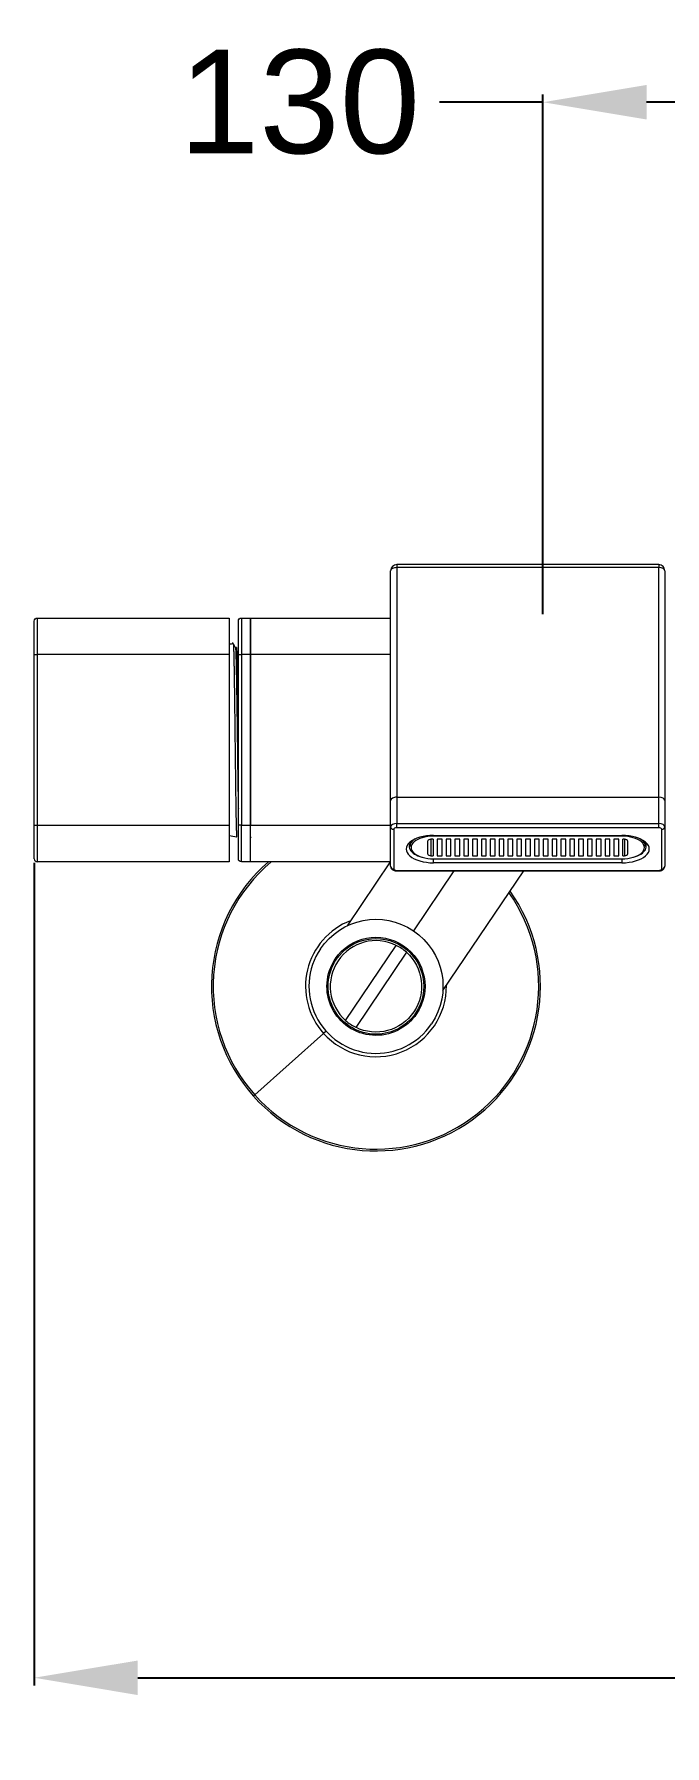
# Model space of a CAD drawing. Header units: millimetres. Extents: x 2915 to 5291, y 1031 to 4391.
# Drawn here: x 3633.6 to 3737.1, y 1769.1 to 2049.9 of the extents above; entities that cross this region are included whole.
import ezdxf

# ---------------------------------------------------------------- set-up
doc = ezdxf.new("R2010")
doc.units = ezdxf.units.MM
doc.styles.get("Standard").update_dxf_attribs({"font": 'arial.ttf'})
doc.dimstyles.new('ISO-25', dxfattribs={"dimtxt": 17, "dimasz": 17, "dimexe": 1.25, "dimexo": 0.625, "dimgap": 5, "dimtad": 1, "dimtih": 1, "dimtoh": 1, "dimdec": 1, "dimdsep": 46, "dimtxsty": 'Standard', "dimcen": 0, "dimclrd": 3, "dimclre": 3, "dimclrt": 4, "dimadec": 0, "dimazin": 0, "dimtfac": 1, "dimtdec": 1, "dimtmove": 0, "dimatfit": 3, "dimfxl": 1, "dimarcsym": 0})

# ---------------------------------------------------------------- blocks, each defined once
blk = doc.blocks.new('*D2')
at = {"color": 3, "lineweight": -2, "transparency": 16777216}
for p, q in [((3717.07, 2038.73), (3700.07, 2038.73)), ((3717.07, 1954.71), (3717.07, 2039.98)), ((3830.07, 2038.73), (3734.07, 2038.73)), ((3847.07, 1954.71), (3847.07, 2039.98))]:
    blk.add_line(p, q, dxfattribs=at)
at = {"color": 3, "transparency": 16777216}
for points in [[(3734.07, 2041.56), (3734.07, 2035.9), (3717.07, 2038.73)], [(3830.07, 2041.56), (3830.07, 2035.9), (3847.07, 2038.73)]]:
    blk.add_solid(points, dxfattribs=at)
at = {"layer": 'Defpoints', "color": 0, "transparency": 16777216}
for p in [(3717.07, 2038.73), (3717.07, 1954.09), (3847.07, 1954.09)]:
    blk.add_point(p, dxfattribs=at)
at = {"color": 4, "transparency": 16777216, "insert": (3677.11, 2038.73), "char_height": 17, "attachment_point": 5}
blk.add_mtext('130', dxfattribs=at)
blk = doc.blocks.new('*D3')
at = {"color": 3, "lineweight": -2, "transparency": 16777216}
for p, q in [((3633.57, 1913.96), (3633.57, 1778.98)), ((3920.57, 1913.96), (3920.57, 1778.98)), ((3650.57, 1780.23), (3753.14, 1780.23)), ((3903.57, 1780.23), (3800.99, 1780.23))]:
    blk.add_line(p, q, dxfattribs=at)
at = {"color": 3, "transparency": 16777216}
for points in [[(3650.57, 1783.06), (3650.57, 1777.39), (3633.57, 1780.23)], [(3903.57, 1783.06), (3903.57, 1777.39), (3920.57, 1780.23)]]:
    blk.add_solid(points, dxfattribs=at)
at = {"layer": 'Defpoints', "color": 0, "transparency": 16777216}
for p in [(3633.57, 1914.59), (3920.57, 1914.59), (3920.57, 1780.23)]:
    blk.add_point(p, dxfattribs=at)
at = {"color": 4, "transparency": 16777216, "insert": (3777.07, 1780.23), "char_height": 17, "attachment_point": 5}
blk.add_mtext('287', dxfattribs=at)

msp = doc.modelspace()

# ---------------------------------------------------------------- linework, layer by layer
at = {"linetype": 'Continuous', "lineweight": 18, "extrusion": (0, 1, 0)}
for p, q in [((3692.07, 1924.2), (3692.07, 1961.87)), ((3736.07, 1962.87), (3693.07, 1962.87)), ((3737.07, 1961.87), (3737.07, 1924.2)), ((3633.57, 1948.09), (3633.57, 1953.59)), ((3634.07, 1954.09), (3665.57, 1954.09)), ((3665.57, 1954.09), (3665.57, 1948.09)), ((3667.07, 1948.09), (3667.07, 1953.59)), ((3667.57, 1954.09), (3669.07, 1954.09)), ((3669.07, 1954.09), (3669.07, 1948.09)), ((3669.07, 1948.09), (3669.07, 1954.09)), ((3669.07, 1954.09), (3692.07, 1954.09)), ((3633.57, 1920.09), (3633.57, 1948.09)), ((3665.57, 1948.09), (3665.57, 1920.09)), ((3667.07, 1920.09), (3667.07, 1948.09)), ((3669.07, 1920.09), (3669.07, 1948.09)), ((3669.07, 1948.09), (3669.07, 1920.09)), ((3692.07, 1919.87), (3692.07, 1924.2)), ((3693.07, 1924.7), (3736.07, 1924.7)), ((3693.07, 1924.7), (3736.07, 1924.7)), ((3737.07, 1924.2), (3737.07, 1919.87)), ((3633.57, 1914.59), (3633.57, 1920.09)), ((3665.57, 1920.09), (3665.57, 1914.09)), ((3667.07, 1914.59), (3667.07, 1920.09)), ((3669.07, 1914.09), (3669.07, 1920.09)), ((3669.07, 1914.09), (3669.07, 1920.09)), ((3692.07, 1913.37), (3692.07, 1919.87)), ((3699.12, 1918.44), (3730.02, 1918.44)), ((3737.07, 1919.87), (3737.07, 1913.37)), ((3695.22, 1917.07), (3695.22, 1916.62)), ((3698.17, 1915.35), (3698.17, 1917.55)), ((3699.07, 1917.8), (3698.67, 1917.8)), ((3699.07, 1917.8), (3699.07, 1915.1)), ((3699.72, 1917.8), (3699.72, 1915.1)), ((3700.52, 1917.8), (3699.72, 1917.8)), ((3700.52, 1915.1), (3700.52, 1917.8)), ((3701.17, 1917.8), (3701.17, 1915.1)), ((3701.97, 1917.8), (3701.17, 1917.8)), ((3701.97, 1915.1), (3701.97, 1917.8)), ((3702.62, 1917.8), (3702.62, 1915.1)), ((3703.42, 1917.8), (3702.62, 1917.8)), ((3703.42, 1915.1), (3703.42, 1917.8)), ((3704.07, 1917.8), (3704.07, 1915.1)), ((3704.87, 1917.8), (3704.07, 1917.8)), ((3704.87, 1915.1), (3704.87, 1917.8)), ((3705.52, 1917.8), (3705.52, 1915.1)), ((3706.32, 1917.8), (3705.52, 1917.8)), ((3706.32, 1915.1), (3706.32, 1917.8)), ((3706.97, 1917.8), (3706.97, 1915.1)), ((3707.77, 1917.8), (3706.97, 1917.8)), ((3707.77, 1915.1), (3707.77, 1917.8)), ((3708.42, 1917.8), (3708.42, 1915.1)), ((3709.22, 1917.8), (3708.42, 1917.8)), ((3709.22, 1915.1), (3709.22, 1917.8)), ((3709.87, 1917.8), (3709.87, 1915.1)), ((3710.67, 1917.8), (3709.87, 1917.8)), ((3710.67, 1915.1), (3710.67, 1917.8)), ((3711.32, 1917.8), (3711.32, 1915.1)), ((3712.12, 1917.8), (3711.32, 1917.8)), ((3712.12, 1915.1), (3712.12, 1917.8)), ((3712.77, 1917.8), (3712.77, 1915.1)), ((3713.57, 1917.8), (3712.77, 1917.8)), ((3713.57, 1915.1), (3713.57, 1917.8)), ((3714.22, 1917.8), (3714.22, 1915.1)), ((3715.02, 1917.8), (3714.22, 1917.8)), ((3715.02, 1915.1), (3715.02, 1917.8)), ((3715.67, 1917.8), (3715.67, 1915.1)), ((3716.47, 1917.8), (3715.67, 1917.8)), ((3716.47, 1915.1), (3716.47, 1917.8)), ((3717.12, 1917.8), (3717.12, 1915.1)), ((3717.92, 1917.8), (3717.12, 1917.8)), ((3717.92, 1915.1), (3717.92, 1917.8)), ((3718.57, 1917.8), (3718.57, 1915.1)), ((3719.37, 1917.8), (3718.57, 1917.8)), ((3719.37, 1915.1), (3719.37, 1917.8)), ((3720.02, 1917.8), (3720.02, 1915.1)), ((3720.82, 1917.8), (3720.02, 1917.8)), ((3720.82, 1915.1), (3720.82, 1917.8)), ((3721.47, 1917.8), (3721.47, 1915.1)), ((3722.27, 1917.8), (3721.47, 1917.8)), ((3722.27, 1915.1), (3722.27, 1917.8)), ((3722.92, 1917.8), (3722.92, 1915.1)), ((3723.72, 1917.8), (3722.92, 1917.8)), ((3723.72, 1915.1), (3723.72, 1917.8)), ((3724.37, 1917.8), (3724.37, 1915.1)), ((3725.17, 1917.8), (3724.37, 1917.8)), ((3725.17, 1915.1), (3725.17, 1917.8)), ((3725.82, 1917.8), (3725.82, 1915.1)), ((3726.62, 1917.8), (3725.82, 1917.8)), ((3726.62, 1915.1), (3726.62, 1917.8)), ((3727.27, 1917.8), (3727.27, 1915.1)), ((3728.07, 1917.8), (3727.27, 1917.8)), ((3728.07, 1915.1), (3728.07, 1917.8)), ((3728.72, 1917.8), (3728.72, 1915.1)), ((3729.52, 1917.8), (3728.72, 1917.8)), ((3729.52, 1915.1), (3729.52, 1917.8)), ((3730.17, 1915.1), (3730.17, 1917.8)), ((3730.47, 1917.8), (3730.17, 1917.8)), ((3730.97, 1917.55), (3730.97, 1915.35)), ((3733.92, 1916.62), (3733.92, 1917.07)), ((3665.57, 1914.09), (3634.07, 1914.09)), ((3669.07, 1914.09), (3667.57, 1914.09)), ((3692.07, 1914.09), (3669.07, 1914.09)), ((3691.98, 1914.09), (3684.91, 1903.61)), ((3693.07, 1912.62), (3736.07, 1912.62)), ((3698.67, 1915.1), (3699.07, 1915.1)), ((3699.12, 1914.57), (3699.12, 1914.6)), ((3699.12, 1913.94), (3699.12, 1914.57)), ((3699.12, 1914.57), (3730.02, 1914.57)), ((3730.02, 1913.94), (3699.12, 1913.94)), ((3699.72, 1915.1), (3700.52, 1915.1)), ((3700.66, 1892.99), (3713.91, 1912.62)), ((3701.17, 1915.1), (3701.97, 1915.1)), ((3702.62, 1915.1), (3703.42, 1915.1)), ((3704.07, 1915.1), (3704.87, 1915.1)), ((3705.52, 1915.1), (3706.32, 1915.1)), ((3706.97, 1915.1), (3707.77, 1915.1)), ((3708.42, 1915.1), (3709.22, 1915.1)), ((3709.87, 1915.1), (3710.67, 1915.1)), ((3711.32, 1915.1), (3712.12, 1915.1)), ((3712.77, 1915.1), (3713.57, 1915.1)), ((3714.22, 1915.1), (3715.02, 1915.1)), ((3715.67, 1915.1), (3716.47, 1915.1)), ((3717.12, 1915.1), (3717.92, 1915.1)), ((3718.57, 1915.1), (3719.37, 1915.1)), ((3720.02, 1915.1), (3720.82, 1915.1)), ((3721.47, 1915.1), (3722.27, 1915.1)), ((3722.92, 1915.1), (3723.72, 1915.1)), ((3724.37, 1915.1), (3725.17, 1915.1)), ((3725.82, 1915.1), (3726.62, 1915.1)), ((3727.27, 1915.1), (3728.07, 1915.1)), ((3728.72, 1915.1), (3729.52, 1915.1)), ((3730.02, 1914.6), (3730.02, 1914.57)), ((3730.02, 1914.57), (3730.02, 1913.94)), ((3730.17, 1915.1), (3730.47, 1915.1)), ((3684.68, 1888.06), (3692.99, 1900.39)), ((3694.65, 1899.27), (3686.34, 1886.94))]:
    msp.add_line(p, q, dxfattribs=at)
at = {"linetype": 'Continuous', "lineweight": 13, "extrusion": (0, 1, 0)}
for p, q in [((3693.07, 1962.87), (3693.07, 1962.37)), ((3736.07, 1962.37), (3693.07, 1962.37)), ((3693.07, 1962.37), (3693.07, 1924.7)), ((3736.07, 1962.87), (3736.07, 1962.37)), ((3736.07, 1924.7), (3736.07, 1962.37)), ((3634.07, 1954.09), (3634.07, 1948.09)), ((3667.57, 1954.09), (3667.57, 1948.09)), ((3633.57, 1948.09), (3634.07, 1948.09)), ((3634.07, 1948.09), (3634.07, 1920.09)), ((3665.57, 1948.09), (3634.07, 1948.09)), ((3667.07, 1948.09), (3667.57, 1948.09)), ((3669.07, 1948.09), (3667.57, 1948.09)), ((3667.57, 1948.09), (3667.57, 1920.09)), ((3692.07, 1948.09), (3669.07, 1948.09)), ((3693.07, 1924.7), (3693.07, 1920.37)), ((3736.07, 1920.37), (3736.07, 1924.7)), ((3633.57, 1920.09), (3634.07, 1920.09)), ((3634.07, 1920.09), (3634.07, 1914.09)), ((3634.07, 1920.09), (3665.57, 1920.09)), ((3667.57, 1920.09), (3667.07, 1920.09)), ((3667.57, 1920.09), (3669.07, 1920.09)), ((3667.57, 1914.09), (3667.57, 1920.09)), ((3669.07, 1920.09), (3692.07, 1920.09)), ((3692.57, 1919.44), (3692.57, 1912.94)), ((3693.07, 1919.69), (3693.07, 1920.37)), ((3693.07, 1920.37), (3736.07, 1920.37)), ((3736.07, 1919.69), (3693.07, 1919.69)), ((3699.12, 1918.3), (3699.12, 1918.44)), ((3730.02, 1918.3), (3699.12, 1918.3)), ((3730.02, 1918.3), (3730.02, 1918.44)), ((3736.07, 1919.69), (3736.07, 1920.37)), ((3736.57, 1912.94), (3736.57, 1919.44)), ((3698.67, 1917.8), (3698.67, 1915.1)), ((3730.47, 1917.8), (3730.47, 1915.1)), ((3693.07, 1912.62), (3693.07, 1912.69)), ((3693.07, 1912.69), (3736.07, 1912.69)), ((3702.45, 1912.62), (3695.82, 1902.79)), ((3699.12, 1914.6), (3730.02, 1914.6)), ((3736.07, 1912.62), (3736.07, 1912.69)), ((3682.99, 1898.17), (3683.16, 1898.06)), ((3696.34, 1889.16), (3696.17, 1889.28)), ((3669.76, 1875.85), (3681.05, 1885.96)), ((3681.47, 1886.33), (3681.05, 1885.96)), ((3669.76, 1875.85), (3669.55, 1875.66))]:
    msp.add_line(p, q, dxfattribs=at)
at = {"linetype": 'Continuous', "lineweight": 18}
for centre, radius, start, end in [((3693.07, 1961.87), 1, 90, 180), ((3736.07, 1961.87), 1, 0, 90), ((3674.27, 1900.54), 50, 99.2749, 100.0205), ((3674.27, 1967.64), 50, 259.9796, 261.3849), ((3634.07, 1914.59), 0.5, 180, 270), ((3689.66, 1893.67), 27, 130.8536, 221.8295), ((3689.66, 1893.67), 27, 221.8295, 35.3973), ((3689.66, 1893.67), 7.5, 63.6623, 228.3377), ((3689.66, 1893.67), 11, 146, 326), ((3689.66, 1893.67), 7.5, 56, 63.6623), ((3689.66, 1893.67), 7.5, 48.3377, 56), ((3689.66, 1893.67), 7.5, 228.3377, 236), ((3689.66, 1893.67), 7.5, 236, 243.6623)]:
    msp.add_arc(centre, radius, start, end, dxfattribs=at)
at = {"linetype": 'Continuous', "lineweight": 18, "extrusion": (0, 0, -1)}
for centre, radius, start, end in [((-3634.07, 1953.59), 0.5, 0, 90), ((-3667.57, 1953.59), 0.5, 0, 90), ((-3667.57, 1914.59), 0.5, 270, 0), ((-3689.66, 1893.67), 11, 34, 214), ((-3689.66, 1893.67), 8.05, 34, 214), ((-3689.66, 1893.67), 7.85, 34, 214), ((-3689.66, 1893.67), 7.5, 131.6623, 296.3377), ((-3689.66, 1893.67), 8.05, 214, 34), ((-3689.66, 1893.67), 7.85, 214, 34)]:
    msp.add_arc(centre, radius, start, end, dxfattribs=at)
at = {"linetype": 'Continuous', "lineweight": 13}
for radius, start, end in [(26.71, 130.1336, 221.8295), (26.71, 221.8295, 35.1667), (11.56, 111.2533, 221.8295), (11.56, 221.8295, 0.7473)]:
    msp.add_arc((3689.66, 1893.67), radius, start, end, dxfattribs=at)
for centre, major_axis, ratio, start_param, end_param in [((3693.07, 1961.87), (1, 0), 0.5, 1.570796, 3.141593), ((3736.07, 1961.87), (1, 0), 0.5, 0, 1.570796), ((3693.07, 1919.87), (-1, 0), 0.5, 4.712389, 6.283185), ((3692.57, 1919.87), (0.5, 0), 0.866025, 3.141593, 4.712389), ((3693.07, 1919.44), (0.5, 0), 0.5, 1.570796, 3.141593), ((3736.07, 1919.87), (-1, 0), 0.5, 3.141593, 4.712389), ((3736.07, 1919.44), (0.5, 0), 0.5, 0, 1.570796), ((3736.57, 1919.87), (0.5, 0), 0.866025, 4.712389, 6.283185), ((3692.57, 1913.37), (0.5, 0), 0.866025, 3.141593, 4.712389), ((3693.07, 1912.94), (0.5, 0), 0.5, 3.141593, 4.712389), ((3736.07, 1912.94), (0.5, 0), 0.5, 4.712389, 6.283185), ((3736.57, 1913.37), (0.5, 0), 0.866025, 4.712389, 6.283185)]:
    msp.add_ellipse(centre, major_axis=major_axis, ratio=ratio, start_param=start_param, end_param=end_param, dxfattribs=at)
at = {"linetype": 'Continuous', "lineweight": 18}
for centre, major_axis, start_param, end_param in [((3693.07, 1924.2), (-1, 0), 4.712389, 6.283185), ((3693.07, 1924.2), (1, 0), 1.570796, 3.141593), ((3736.07, 1924.2), (-1, 0), 3.141593, 4.712389), ((3736.07, 1924.2), (1, 0), 0, 1.570796), ((3699.12, 1916.19), (-4.5, 0), 4.712389, 7.853982), ((3699.12, 1916.45), (3.7, 0), 1.570796, 4.712389), ((3730.02, 1916.19), (-4.5, 0), 1.570796, 4.712389), ((3730.02, 1916.45), (3.7, 0), 4.712389, 7.853982), ((3699.12, 1916.62), (4, 0), 2.612038, 4.210863), ((3699.12, 1916.62), (-3.9, 0), 5.595078, 6.283186), ((3698.67, 1917.55), (-0.5, 0), 4.712389, 6.283185), ((3698.67, 1915.35), (-0.5, 0), 0, 1.570796), ((3730.47, 1917.55), (-0.5, 0), 3.141593, 4.712389), ((3730.47, 1915.35), (-0.5, 0), 1.570796, 3.141593), ((3730.02, 1916.62), (4, 0), 5.213915, 6.81274), ((3730.02, 1916.62), (-3.9, 0), 3.141592, 3.8297)]:
    msp.add_ellipse(centre, major_axis=major_axis, ratio=0.5, start_param=start_param, end_param=end_param, dxfattribs=at)
for points in [[(3666.59, 1949.27), (3666.35, 1949.68), (3666.12, 1950.09)], [(3669.07, 1918.21), (3669.1, 1918.15), (3669.14, 1918.09)]]:
    msp.add_open_spline(points, degree=2, dxfattribs=at)
for points, knots in [([(3666.23, 1949.89), (3666.24, 1949.89), (3666.24, 1949.88), (3666.24, 1949.86), (3666.25, 1949.84), (3666.25, 1949.82), (3666.25, 1949.82), (3666.25, 1949.8), (3666.26, 1949.76), (3666.26, 1949.65), (3666.28, 1949.46), (3666.29, 1949.21), (3666.29, 1949.01), (3666.3, 1948.78), (3666.3, 1948.67), (3666.31, 1948.5), (3666.31, 1948.47), (3666.31, 1948.4), (3666.31, 1948.3), (3666.32, 1948.2), (3666.32, 1947.98), (3666.33, 1947.67), (3666.34, 1947.16), (3666.35, 1946.61), (3666.36, 1946.21), (3666.36, 1945.89), (3666.37, 1945.74), (3666.37, 1945.57), (3666.37, 1945.46), (3666.37, 1945.41), (3666.38, 1945.13), (3666.38, 1944.9), (3666.39, 1944.43), (3666.4, 1943.94), (3666.4, 1943.43), (3666.41, 1943.04), (3666.41, 1942.91), (3666.41, 1942.71), (3666.41, 1942.64), (3666.42, 1942.51), (3666.42, 1942.17), (3666.42, 1941.83), (3666.44, 1940.99), (3666.44, 1940.42), (3666.45, 1939.54), (3666.46, 1938.95), (3666.47, 1938.34), (3666.47, 1937.95), (3666.47, 1937.88), (3666.48, 1937.72), (3666.48, 1937.64), (3666.48, 1937.41), (3666.48, 1937.25), (3666.49, 1936.79), (3666.49, 1936.16), (3666.5, 1935.22), (3666.51, 1934.59), (3666.52, 1933.96), (3666.52, 1933.65), (3666.53, 1933.17), (3666.53, 1932.93), (3666.53, 1932.7), (3666.54, 1932.54), (3666.54, 1932.46), (3666.54, 1932.06), (3666.55, 1931.43), (3666.56, 1930.5), (3666.57, 1929.59), (3666.58, 1928.99), (3666.59, 1928.4), (3666.59, 1928.1), (3666.59, 1927.66), (3666.6, 1927.52), (3666.6, 1927.3), (3666.6, 1927.23), (3666.6, 1927.09), (3666.61, 1926.73), (3666.61, 1926.1), (3666.62, 1925.3), (3666.64, 1924.53), (3666.65, 1923.79), (3666.65, 1923.32), (3666.66, 1923.03), (3666.66, 1922.97), (3666.66, 1922.86), (3666.66, 1922.69), (3666.67, 1922.52), (3666.67, 1922.2), (3666.68, 1921.79), (3666.69, 1921.21), (3666.7, 1920.68), (3666.71, 1920.35), (3666.71, 1920.12), (3666.72, 1920.01), (3666.72, 1919.9), (3666.72, 1919.83), (3666.72, 1919.8), (3666.73, 1919.62), (3666.73, 1919.49), (3666.74, 1919.26), (3666.75, 1919.03), (3666.76, 1918.76), (3666.77, 1918.53), (3666.77, 1918.42), (3666.78, 1918.35), (3666.78, 1918.33), (3666.79, 1918.29), (3666.79, 1918.27), (3666.79, 1918.23), (3666.8, 1918.21), (3666.8, 1918.2), (3666.8, 1918.2), (3666.81, 1918.2)], [0, 0, 0, 0, 0.018907, 0.018907, 0.028437, 0.028437, 0.033202, 0.033202, 0.037967, 0.057027, 0.076087, 0.095147, 0.114207, 0.114207, 0.133266, 0.133266, 0.138031, 0.138031, 0.142796, 0.152326, 0.152326, 0.171386, 0.190446, 0.209506, 0.228566, 0.228566, 0.238096, 0.242861, 0.242861, 0.247626, 0.247626, 0.266686, 0.266686, 0.285746, 0.304806, 0.304806, 0.314336, 0.314336, 0.319101, 0.319101, 0.323866, 0.342926, 0.342926, 0.381046, 0.381046, 0.400106, 0.419166, 0.419166, 0.423931, 0.423931, 0.428696, 0.428696, 0.438226, 0.438226, 0.457286, 0.476346, 0.495406, 0.495406, 0.514465, 0.514465, 0.523995, 0.52876, 0.52876, 0.533525, 0.533525, 0.552585, 0.571645, 0.590705, 0.609765, 0.609765, 0.628825, 0.628825, 0.638355, 0.638355, 0.64312, 0.64312, 0.647885, 0.666945, 0.686005, 0.705065, 0.724125, 0.743185, 0.743185, 0.74795, 0.74795, 0.752715, 0.762245, 0.762245, 0.781305, 0.800365, 0.819425, 0.838485, 0.838485, 0.848015, 0.85278, 0.85278, 0.857545, 0.857545, 0.876605, 0.876605, 0.895665, 0.914724, 0.933784, 0.952844, 0.952844, 0.962374, 0.962374, 0.971904, 0.971904, 0.990964, 0.990964, 1, 1, 1, 1]), ([(3666.59, 1949.28), (3666.59, 1949.27), (3666.6, 1949.26), (3666.6, 1949.23), (3666.6, 1949.21), (3666.61, 1949.17), (3666.61, 1949.16), (3666.61, 1949.13), (3666.61, 1949.12), (3666.62, 1949.04), (3666.63, 1948.95), (3666.64, 1948.75), (3666.64, 1948.63), (3666.66, 1948.35), (3666.66, 1948.2), (3666.67, 1947.98), (3666.67, 1947.92), (3666.67, 1947.85), (3666.67, 1947.8), (3666.68, 1947.78), (3666.68, 1947.66), (3666.68, 1947.56), (3666.69, 1947.25), (3666.7, 1947.03), (3666.71, 1946.55), (3666.71, 1946.3), (3666.72, 1945.77), (3666.73, 1945.48), (3666.74, 1945.11), (3666.74, 1945.04), (3666.74, 1944.89), (3666.74, 1944.81), (3666.75, 1944.57), (3666.75, 1944.42), (3666.76, 1943.93), (3666.76, 1943.6), (3666.78, 1942.91), (3666.78, 1942.55), (3666.79, 1941.82), (3666.8, 1941.45), (3666.81, 1940.96), (3666.81, 1940.86), (3666.81, 1940.72), (3666.81, 1940.67), (3666.81, 1940.57), (3666.81, 1940.32), (3666.82, 1940.07), (3666.83, 1939.47), (3666.84, 1938.66), (3666.85, 1937.82), (3666.86, 1936.98), (3666.87, 1936.55), (3666.87, 1936.01), (3666.87, 1935.9), (3666.88, 1935.68), (3666.88, 1935.58), (3666.88, 1935.25), (3666.89, 1935.03), (3666.89, 1934.38), (3666.9, 1933.95), (3666.91, 1933.09), (3666.92, 1932.66), (3666.93, 1931.8), (3666.93, 1931.37), (3666.94, 1930.89), (3666.94, 1930.84), (3666.94, 1930.73), (3666.94, 1930.68), (3666.95, 1930.52), (3666.95, 1930.2), (3666.95, 1929.88), (3666.96, 1929.26), (3666.97, 1928.85), (3666.98, 1928.05), (3666.99, 1927.66), (3667, 1926.88), (3667, 1926.51), (3667.01, 1926.04), (3667.01, 1925.95), (3667.01, 1925.76), (3667.02, 1925.49), (3667.02, 1925.22), (3667.03, 1924.7), (3667.04, 1924.37), (3667.05, 1923.72), (3667.05, 1923.41), (3667.06, 1923), (3667.06, 1922.89), (3667.07, 1922.78)], [0, 0, 0, 0, 0.022289, 0.022289, 0.040148, 0.040148, 0.049078, 0.049078, 0.058008, 0.058008, 0.093727, 0.093727, 0.129447, 0.129447, 0.165166, 0.165166, 0.174096, 0.178561, 0.178561, 0.183026, 0.183026, 0.200886, 0.200886, 0.236605, 0.236605, 0.272324, 0.272324, 0.308044, 0.308044, 0.316974, 0.316974, 0.325903, 0.325903, 0.343763, 0.343763, 0.379483, 0.379483, 0.415202, 0.415202, 0.450921, 0.450921, 0.459851, 0.459851, 0.464316, 0.464316, 0.468781, 0.486641, 0.486641, 0.52236, 0.55808, 0.55808, 0.593799, 0.593799, 0.602729, 0.602729, 0.611659, 0.611659, 0.629518, 0.629518, 0.665238, 0.665238, 0.700957, 0.700957, 0.736677, 0.736677, 0.741142, 0.741142, 0.745606, 0.745606, 0.754536, 0.772396, 0.772396, 0.808115, 0.808115, 0.843835, 0.843835, 0.879554, 0.879554, 0.888484, 0.888484, 0.897414, 0.915274, 0.915274, 0.950993, 0.950993, 0.986712, 0.986712, 1, 1, 1, 1]), ([(3667.07, 1937.25), (3667.07, 1937.3), (3667.06, 1937.35), (3667.06, 1937.81), (3667.05, 1938.21), (3667.05, 1938.7), (3667.04, 1938.8), (3667.04, 1939), (3667.04, 1939.1), (3667.04, 1939.39), (3667.03, 1939.58), (3667.03, 1940.16), (3667.02, 1940.53), (3667.01, 1941.27), (3667, 1941.63), (3666.99, 1942.33), (3666.99, 1942.68), (3666.98, 1943.18), (3666.98, 1943.34), (3666.97, 1943.55), (3666.97, 1943.59), (3666.97, 1943.67), (3666.97, 1943.79), (3666.97, 1943.91), (3666.96, 1944.3), (3666.95, 1944.6), (3666.94, 1945.18), (3666.93, 1945.74), (3666.92, 1946.24), (3666.91, 1946.6), (3666.91, 1946.72), (3666.91, 1946.86), (3666.91, 1946.89), (3666.91, 1946.94), (3666.91, 1946.97), (3666.9, 1947.05), (3666.9, 1947.11), (3666.9, 1947.37), (3666.89, 1947.57), (3666.88, 1947.93), (3666.87, 1948.09), (3666.86, 1948.39), (3666.86, 1948.52), (3666.85, 1948.7), (3666.85, 1948.76), (3666.84, 1948.83), (3666.84, 1948.86), (3666.84, 1948.89), (3666.84, 1948.9), (3666.84, 1948.93), (3666.83, 1949.03), (3666.83, 1949.1), (3666.81, 1949.21), (3666.81, 1949.24), (3666.8, 1949.28), (3666.79, 1949.28), (3666.79, 1949.27)], [0, 0, 0, 0, 0.00775, 0.00775, 0.066463, 0.066463, 0.081141, 0.081141, 0.09582, 0.09582, 0.125176, 0.125176, 0.183889, 0.183889, 0.242602, 0.242602, 0.301315, 0.301315, 0.330671, 0.330671, 0.33801, 0.33801, 0.34535, 0.360028, 0.360028, 0.418741, 0.418741, 0.477454, 0.536167, 0.536167, 0.565523, 0.565523, 0.572862, 0.572862, 0.580201, 0.580201, 0.59488, 0.59488, 0.653592, 0.653592, 0.712305, 0.712305, 0.771018, 0.771018, 0.800375, 0.800375, 0.815053, 0.815053, 0.822392, 0.822392, 0.829731, 0.888444, 0.888444, 0.947157, 0.947157, 1, 1, 1, 1]), ([(3692.07, 1913.37), (3692.07, 1913.29), (3692.1, 1913.13), (3692.22, 1912.93), (3692.41, 1912.78), (3692.67, 1912.66), (3692.91, 1912.62), (3693.05, 1912.62), (3693.07, 1912.62)], [0, 0, 0, 0, 0.176528, 0.339534, 0.508715, 0.713665, 0.964763, 1, 1, 1, 1]), ([(3736.07, 1912.62), (3736.17, 1912.62), (3736.39, 1912.64), (3736.7, 1912.75), (3736.92, 1912.95), (3737.04, 1913.16), (3737.06, 1913.3), (3737.07, 1913.37)], [0, 0, 0, 0, 0.201293, 0.478093, 0.679023, 0.859966, 1, 1, 1, 1])]:
    msp.add_open_spline(points, degree=3, knots=knots, dxfattribs=at)

# ---------------------------------------------------------------- dimensions: what is measured, and where the dimension line sits
dim = msp.add_linear_dim(base=(3717.07, 2038.73), p1=(3847.07, 1954.09), p2=(3717.07, 1954.09), dimstyle='ISO-25', override={"dimtad": 0})
dim.commit()
dim.dimension.update_dxf_attribs({"geometry": '*D2', "text_midpoint": (3677.11, 2038.73), "dimtype": 160})
dim = msp.add_linear_dim(base=(3920.57, 1780.23), p1=(3633.57, 1914.59), p2=(3920.57, 1914.59), dimstyle='ISO-25', override={"dimtad": 0})
dim.commit()
dim.dimension.update_dxf_attribs({"geometry": '*D3', "text_midpoint": (3777.07, 1780.23)})

doc.saveas('drawing.dxf')
